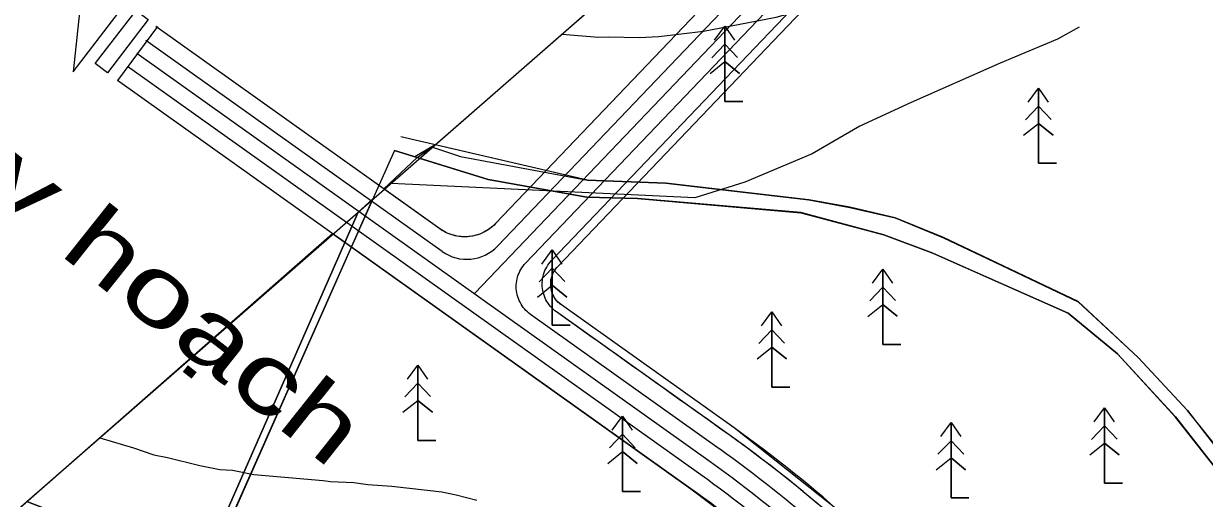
# Model space of a CAD drawing. Header units: metres. Extents: x 533049 to 537618, y 1849954 to 1852676.
# Drawn here: x 533775.3 to 534052.1, y 1851473.3 to 1851584.7 of the extents above; entities that cross this region are included whole.
import ezdxf

# ---------------------------------------------------------------- set-up
doc = ezdxf.new("R2010")
doc.units = ezdxf.units.M
doc.header["$LTSCALE"] = 2
for name, color, linetype, lineweight in [('13', 7, 'Continuous', 13), ('2', 7, 'Continuous', 13), ('20', 7, 'Continuous', 13), ('21', 7, 'Continuous', 13), ('31', 7, 'Continuous', 13), ('48', 7, 'Continuous', 13), ('54', 7, 'Continuous', 13), ('55', 7, 'Continuous', 13), ('57', 7, 'Continuous', 13), ('60', 7, 'Continuous', 13), ('63', 7, 'Continuous', 13)]:
    doc.layers.add(name, color=color, linetype=linetype, lineweight=lineweight)

msp = doc.modelspace()

# ---------------------------------------------------------------- linework, layer by layer
at = {"linetype": 'Continuous', "lineweight": 13}
msp.add_lwpolyline([(533857.21, 1851543.56), (533853.79, 1851540.5), (533819.37, 1851462.17), (533821.03, 1851462)], close=True, dxfattribs=at)
msp.add_lwpolyline([(533820.42, 1851461.9), (533816.4, 1851465.51), (533811.24, 1851469.09), (533804.53, 1851469.59), (533795.95, 1851467.89), (533786.57, 1851468.52), (533776.07, 1851472.56), (533853.79, 1851540.5), (533819.58, 1851462.65)], dxfattribs=at)
at = {"layer": '13'}
for points in [[(534052.56, 1851699.91), (534051.65, 1851699.09), (534050.75, 1851698.26), (534049.86, 1851697.43), (534048.96, 1851696.6), (534048.07, 1851695.76), (534047.18, 1851694.92), (534046.3, 1851694.08), (534045.42, 1851693.23), (534044.54, 1851692.38), (534043.67, 1851691.53), (534042.8, 1851690.67), (534041.93, 1851689.81), (534041.07, 1851688.95), (534040.21, 1851688.08), (534039.35, 1851687.21), (534038.5, 1851686.33), (534037.65, 1851685.46), (534036.81, 1851684.57), (533881.1, 1851521.47)], [(533967.59, 1851456.19), (533966.02, 1851457.64), (533964.45, 1851459.09), (533962.87, 1851460.52), (533961.28, 1851461.94), (533959.68, 1851463.36), (533958.07, 1851464.76), (533956.45, 1851466.15), (533954.81, 1851467.52), (533953.17, 1851468.89), (533951.52, 1851470.24), (533949.86, 1851471.58), (533948.19, 1851472.91), (533946.51, 1851474.23), (533944.82, 1851475.54), (533943.13, 1851476.83), (533941.42, 1851478.11), (533939.7, 1851479.38), (533937.98, 1851480.64), (533936.24, 1851481.89), (533801.83, 1851577.69)]]:
    msp.add_lwpolyline(points, dxfattribs=at)
at = {"layer": '2'}
msp.add_line((533806.72, 1851584), (533797.33, 1851571.38), dxfattribs=at)
for points in [[(533786.9, 1851573.42), (533803.15, 1851594.61), (533788.66, 1851589.51)], [(533804.52, 1851585.64), (533794.95, 1851573.15), (533792.13, 1851575.31), (533801.71, 1851587.79)]]:
    msp.add_lwpolyline(points, close=True, dxfattribs=at)
at = {"layer": '20'}
for points in [[(534066.01, 1851471.73), (534048.15, 1851493.96), (534036.6, 1851506.36), (534022.56, 1851519.48), (533990.96, 1851534.49), (533979.61, 1851539.14), (533969.03, 1851541.61), (533959.41, 1851543.34), (533925.87, 1851547.29), (533907.5, 1851548), (533863.72, 1851558.15)], [(533862.29, 1851554.94), (533884.21, 1851548.16), (533907.33, 1851543.96), (533919.21, 1851543.64), (533957.52, 1851540.35), (533976.99, 1851535.14), (533988.44, 1851530.86), (534020.18, 1851516.79), (534031.78, 1851507.21), (534045.39, 1851492.41), (534063.34, 1851469.44)]]:
    msp.add_lwpolyline(points, dxfattribs=at)
at = {"layer": '31'}
for points in [[(533900.55, 1851527.72), (534048.79, 1851683.01), (534049.1, 1851683.32), (534049.43, 1851683.61), (534049.78, 1851683.88), (534050.14, 1851684.14), (534050.51, 1851684.37), (534050.9, 1851684.59), (534051.29, 1851684.78), (534051.7, 1851684.95), (534052.11, 1851685.1), (534052.54, 1851685.22)], [(533966.93, 1851469.97), (533941.9, 1851489.83), (533901.4, 1851518.69), (533901, 1851519.01), (533900.62, 1851519.36), (533900.27, 1851519.74), (533899.96, 1851520.15), (533899.69, 1851520.58), (533899.45, 1851521.04), (533899.25, 1851521.51), (533899.1, 1851522), (533898.98, 1851522.5), (533898.91, 1851523.01), (533898.89, 1851523.52), (533898.9, 1851524.04), (533898.96, 1851524.55), (533899.07, 1851525.05), (533899.22, 1851525.54), (533899.41, 1851526.02), (533899.63, 1851526.48), (533899.9, 1851526.92), (533900.21, 1851527.33), (533900.55, 1851527.72), (534048.79, 1851683.01)], [(533964.44, 1851472.14), (533962.76, 1851473.57), (533961.08, 1851475), (533959.38, 1851476.4), (533957.68, 1851477.8), (533955.96, 1851479.19), (533954.24, 1851480.56), (533952.51, 1851481.92), (533950.76, 1851483.27), (533949.01, 1851484.61), (533947.25, 1851485.93), (533945.47, 1851487.24), (533943.69, 1851488.54), (533941.9, 1851489.83), (533901.4, 1851518.69), (533901.12, 1851518.91), (533900.85, 1851519.14), (533900.6, 1851519.38), (533900.36, 1851519.64), (533900.13, 1851519.92), (533899.92, 1851520.21), (533899.73, 1851520.5), (533899.56, 1851520.81), (533899.41, 1851521.13), (533899.27, 1851521.46), (533899.16, 1851521.8), (533899.06, 1851522.14), (533898.99, 1851522.48), (533898.93, 1851522.83), (533898.9, 1851523.19), (533898.89, 1851523.54), (533898.89, 1851523.9), (533898.92, 1851524.25), (533898.97, 1851524.6), (533899.04, 1851524.95), (533899.13, 1851525.29), (533899.25, 1851525.63), (533899.38, 1851525.96), (533899.53, 1851526.28), (533899.7, 1851526.59), (533899.88, 1851526.89), (533900.09, 1851527.18), (533900.31, 1851527.46), (533900.55, 1851527.72)]]:
    msp.add_lwpolyline(points, dxfattribs=at)
at = {"layer": '48'}
for points in [[(534031.52, 1851690.26), (533897.83, 1851550.22), (533885.95, 1851537.78), (533885.31, 1851537.16), (533884.61, 1851536.6), (533883.87, 1851536.11), (533883.08, 1851535.69), (533882.26, 1851535.33), (533881.42, 1851535.05), (533880.55, 1851534.85), (533879.66, 1851534.73), (533878.77, 1851534.68), (533877.88, 1851534.72), (533877, 1851534.83), (533876.13, 1851535.03), (533875.28, 1851535.3), (533874.45, 1851535.64), (533873.66, 1851536.06), (533872.91, 1851536.54), (533859.75, 1851545.93), (533867.55, 1851553.31), (533871.83, 1851556.27), (533977.24, 1851648.42)], [(533771.28, 1851468.38), (533847.73, 1851535.46), (533931.75, 1851475.58), (533945.71, 1851464.98)]]:
    msp.add_lwpolyline(points, dxfattribs=at)
at = {"layer": '54'}
for p, q in [((534034.25, 1851687.32), (533886.45, 1851532.51)), ((533873.42, 1851531.27), (533804, 1851580.74)), ((533934.07, 1851478.83), (533799.65, 1851574.64))]:
    msp.add_line(p, q, dxfattribs=at)
msp.add_lwpolyline([(533938.42, 1851484.94), (533894.16, 1851516.49), (533893.78, 1851516.77), (533893.42, 1851517.08), (533893.08, 1851517.41), (533892.76, 1851517.75), (533892.46, 1851518.12), (533892.19, 1851518.5), (533891.93, 1851518.9), (533891.7, 1851519.31), (533891.5, 1851519.74), (533891.32, 1851520.18), (533891.16, 1851520.62), (533891.04, 1851521.08), (533890.94, 1851521.54), (533890.87, 1851522.01), (533890.82, 1851522.48), (533890.8, 1851522.95), (533890.81, 1851523.42), (533890.85, 1851523.9), (533890.92, 1851524.36), (533891.01, 1851524.83), (533891.14, 1851525.28), (533891.28, 1851525.73), (533891.46, 1851526.17), (533891.66, 1851526.6), (533891.88, 1851527.02), (533892.13, 1851527.42), (533892.41, 1851527.8), (533892.7, 1851528.17), (533893.02, 1851528.52), (534045.9, 1851688.67)], dxfattribs=at)
for centre, radius, start, end in [((533879.22, 1851539.41), 10, 234.5211, 316.3287), ((533762.13, 1851237.58), 303.75, 42.6971, 54.5211), ((533762.13, 1851237.58), 296.25, 42.6971, 54.5211)]:
    msp.add_arc(centre, radius, start, end, dxfattribs=at)
at = {"layer": '55'}
msp.add_line((533931.75, 1851475.58), (533797.33, 1851571.38), dxfattribs=at)
for points in [[(534031.52, 1851690.26), (533885.95, 1851537.78), (533885.6, 1851537.43), (533885.24, 1851537.1), (533884.86, 1851536.79), (533884.46, 1851536.5), (533884.05, 1851536.22), (533883.63, 1851535.97), (533883.19, 1851535.74), (533882.75, 1851535.53), (533882.29, 1851535.34), (533881.83, 1851535.18), (533881.36, 1851535.04), (533880.88, 1851534.92), (533880.4, 1851534.83), (533879.91, 1851534.75), (533879.42, 1851534.71), (533878.93, 1851534.69), (533878.43, 1851534.69), (533877.94, 1851534.71), (533877.45, 1851534.76), (533876.97, 1851534.84), (533876.48, 1851534.94), (533876.01, 1851535.06), (533875.54, 1851535.2), (533875.07, 1851535.37), (533874.62, 1851535.56), (533874.18, 1851535.77), (533873.74, 1851536.01), (533873.32, 1851536.26), (533872.91, 1851536.54), (533806.32, 1851584)], [(533899.1, 1851529.1), (534047.35, 1851684.39), (534047.74, 1851684.78), (534048.15, 1851685.14), (534048.58, 1851685.48), (534049.03, 1851685.8), (534049.49, 1851686.1), (534049.98, 1851686.36), (534050.47, 1851686.6), (534050.98, 1851686.81), (534051.5, 1851687), (534052.03, 1851687.15), (534052.56, 1851687.28)], [(533940.74, 1851488.2), (533900.24, 1851517.06), (533899.87, 1851517.35), (533899.51, 1851517.66), (533899.17, 1851517.98), (533898.85, 1851518.33), (533898.55, 1851518.7), (533898.27, 1851519.08), (533898.01, 1851519.48), (533897.78, 1851519.89), (533897.58, 1851520.32), (533897.4, 1851520.76), (533897.25, 1851521.2), (533897.12, 1851521.66), (533897.02, 1851522.12), (533896.95, 1851522.59), (533896.9, 1851523.06), (533896.89, 1851523.53), (533896.9, 1851524), (533896.94, 1851524.47), (533897, 1851524.94), (533897.1, 1851525.4), (533897.22, 1851525.86), (533897.37, 1851526.31), (533897.54, 1851526.75), (533897.74, 1851527.18), (533897.97, 1851527.59), (533898.21, 1851528), (533898.49, 1851528.38), (533898.78, 1851528.75), (533899.1, 1851529.1), (534047.35, 1851684.39)], [(533897.1, 1851525.4), (533897.22, 1851525.86), (533897.37, 1851526.31), (533897.54, 1851526.75), (533897.74, 1851527.18), (533897.97, 1851527.59), (533898.21, 1851528), (533898.49, 1851528.38), (533898.78, 1851528.75), (533899.1, 1851529.1)], [(533961.47, 1851472.05), (533959.79, 1851473.46), (533958.11, 1851474.86), (533956.42, 1851476.25), (533954.71, 1851477.63), (533953, 1851478.99), (533951.28, 1851480.34), (533949.54, 1851481.68), (533947.8, 1851483.01), (533946.05, 1851484.33), (533944.29, 1851485.63), (533942.52, 1851486.92), (533940.74, 1851488.2), (533939.34, 1851489.19), (533937.95, 1851490.19), (533936.55, 1851491.18), (533935.15, 1851492.18), (533933.76, 1851493.18), (533932.36, 1851494.17), (533930.96, 1851495.17), (533929.57, 1851496.16), (533928.17, 1851497.16), (533926.78, 1851498.15), (533925.38, 1851499.15), (533923.98, 1851500.14), (533922.59, 1851501.14), (533921.19, 1851502.13), (533919.79, 1851503.13), (533918.4, 1851504.12), (533917, 1851505.12), (533915.6, 1851506.12), (533914.21, 1851507.11), (533912.81, 1851508.11), (533911.41, 1851509.1), (533910.02, 1851510.1), (533908.62, 1851511.09), (533907.22, 1851512.09), (533905.83, 1851513.08), (533904.43, 1851514.08), (533903.03, 1851515.07), (533901.64, 1851516.07), (533900.24, 1851517.06), (533899.87, 1851517.35), (533899.51, 1851517.66), (533899.17, 1851517.98), (533898.85, 1851518.33), (533898.55, 1851518.7), (533898.27, 1851519.08), (533898.01, 1851519.48), (533897.78, 1851519.89), (533897.58, 1851520.32), (533897.4, 1851520.76), (533897.25, 1851521.2), (533897.12, 1851521.66), (533897.02, 1851522.12), (533896.95, 1851522.59), (533896.9, 1851523.06), (533896.89, 1851523.53), (533896.9, 1851524), (533896.94, 1851524.47), (533897, 1851524.94), (533897.1, 1851525.4)]]:
    msp.add_lwpolyline(points, dxfattribs=at)
for radius in [307.75, 292.25]:
    msp.add_arc((533762.13, 1851237.58), radius, 42.6971, 54.5211, dxfattribs=at)
at = {"layer": '57'}
for p, q in [((533939.74, 1851584.09), (533939.74, 1851566.42)), ((533936.68, 1851576.65), (533939.74, 1851579.85)), ((533942.72, 1851576.71), (533939.74, 1851579.85)), ((533936.26, 1851573.02), (533939.74, 1851575.8)), ((533943.15, 1851573.03), (533939.74, 1851575.8)), ((534013.24, 1851569.59), (534013.24, 1851551.92)), ((533939.74, 1851566.42), (533943.95, 1851566.42)), ((534010.18, 1851562.15), (534013.24, 1851565.35)), ((534016.22, 1851562.21), (534013.24, 1851565.35)), ((534009.76, 1851558.52), (534013.24, 1851561.3)), ((534016.65, 1851558.53), (534013.24, 1851561.3)), ((534013.24, 1851551.92), (534017.45, 1851551.92)), ((533899.24, 1851531.59), (533899.24, 1851513.92)), ((533896.18, 1851524.15), (533899.24, 1851527.35)), ((533902.22, 1851524.21), (533899.24, 1851527.35)), ((533976.74, 1851527.09), (533976.74, 1851509.42)), ((533895.76, 1851520.52), (533899.24, 1851523.3)), ((533902.65, 1851520.53), (533899.24, 1851523.3)), ((533973.68, 1851519.65), (533976.74, 1851522.85)), ((533979.72, 1851519.71), (533976.74, 1851522.85)), ((533973.26, 1851516.02), (533976.74, 1851518.8)), ((533980.15, 1851516.03), (533976.74, 1851518.8)), ((533950.74, 1851517.09), (533950.74, 1851499.42)), ((533899.24, 1851513.92), (533903.45, 1851513.92)), ((533947.68, 1851509.65), (533950.74, 1851512.85)), ((533953.72, 1851509.71), (533950.74, 1851512.85)), ((533947.26, 1851506.02), (533950.74, 1851508.8)), ((533954.15, 1851506.03), (533950.74, 1851508.8)), ((533976.74, 1851509.42), (533980.95, 1851509.42)), ((533867.74, 1851504.59), (533867.74, 1851486.92)), ((533864.68, 1851497.15), (533867.74, 1851500.35)), ((533870.72, 1851497.21), (533867.74, 1851500.35)), ((533950.74, 1851499.42), (533954.95, 1851499.42)), ((533864.26, 1851493.52), (533867.74, 1851496.3)), ((533871.15, 1851493.53), (533867.74, 1851496.3)), ((534028.74, 1851494.59), (534028.74, 1851476.92)), ((533915.74, 1851492.59), (533915.74, 1851474.92)), ((533912.68, 1851485.15), (533915.74, 1851488.35)), ((533918.72, 1851485.21), (533915.74, 1851488.35)), ((533992.74, 1851491.09), (533992.74, 1851473.42)), ((534025.68, 1851487.15), (534028.74, 1851490.35)), ((534031.72, 1851487.21), (534028.74, 1851490.35)), ((533867.74, 1851486.92), (533871.95, 1851486.92)), ((533989.68, 1851483.65), (533992.74, 1851486.85)), ((533995.72, 1851483.71), (533992.74, 1851486.85)), ((534025.26, 1851483.52), (534028.74, 1851486.3)), ((534032.15, 1851483.53), (534028.74, 1851486.3)), ((533912.26, 1851481.52), (533915.74, 1851484.3)), ((533919.15, 1851481.53), (533915.74, 1851484.3)), ((533989.26, 1851480.02), (533992.74, 1851482.8)), ((533996.15, 1851480.03), (533992.74, 1851482.8)), ((533915.74, 1851474.92), (533919.95, 1851474.92)), ((534028.74, 1851476.92), (534032.95, 1851476.92)), ((533992.74, 1851473.42), (533996.95, 1851473.42))]:
    msp.add_line(p, q, dxfattribs=at)
for points in [[(533901.55, 1851582.25), (533910.09, 1851581.55), (533912.49, 1851581.62), (533919.61, 1851581.43), (533924.27, 1851581.65), (533934.68, 1851582.96), (533951.71, 1851586.19), (533966.46, 1851590.32), (533973.05, 1851592.48), (533977.49, 1851593.51), (533982.34, 1851595.09), (533989.26, 1851597.4), (533993.61, 1851599.15), (533999.87, 1851601.98), (534003.82, 1851604.04), (534005.09, 1851604.76)], [(533901.55, 1851582.25), (533910.09, 1851581.55), (533912.49, 1851581.62), (533919.61, 1851581.43), (533924.27, 1851581.65), (533934.68, 1851582.96), (533951.71, 1851586.19), (533966.46, 1851590.32), (533973.05, 1851592.48), (533977.49, 1851593.51), (533982.34, 1851595.09), (533989.26, 1851597.4), (533993.61, 1851599.15), (533999.87, 1851601.98), (534003.82, 1851604.04), (534005.09, 1851604.76)], [(534022.77, 1851583.89), (534017.72, 1851581.03), (534004.29, 1851575.4), (533983.38, 1851566.21), (533971.35, 1851560.63), (533960.19, 1851554.18), (533944.39, 1851547.52), (533932.69, 1851543.82), (533861.46, 1851547.21)], [(534022.77, 1851583.89), (534017.72, 1851581.03), (534004.29, 1851575.4), (533983.38, 1851566.21), (533971.35, 1851560.63), (533960.19, 1851554.18), (533944.39, 1851547.52), (533932.69, 1851543.82), (533861.46, 1851547.21)], [(533937.32, 1851580.8), (533939.74, 1851584.09), (533942.01, 1851580.8)], [(533937.32, 1851580.8), (533939.74, 1851584.09), (533942.01, 1851580.8)], [(533943.95, 1851566.42), (533939.74, 1851566.42), (533939.74, 1851584.09)], [(533936.68, 1851576.65), (533939.74, 1851579.85), (533942.72, 1851576.71)], [(533936.26, 1851573.02), (533939.74, 1851575.8), (533943.15, 1851573.03)], [(534010.82, 1851566.3), (534013.24, 1851569.59), (534015.51, 1851566.3)], [(534010.82, 1851566.3), (534013.24, 1851569.59), (534015.51, 1851566.3)], [(534017.45, 1851551.92), (534013.24, 1851551.92), (534013.24, 1851569.59)], [(534010.18, 1851562.15), (534013.24, 1851565.35), (534016.22, 1851562.21)], [(534009.76, 1851558.52), (534013.24, 1851561.3), (534016.65, 1851558.53)], [(534066.01, 1851471.73), (534048.15, 1851493.96), (534036.6, 1851506.36), (534022.56, 1851519.48), (533990.96, 1851534.49), (533979.61, 1851539.14), (533969.03, 1851541.61), (533959.41, 1851543.34), (533925.87, 1851547.29), (533907.5, 1851548), (533863.72, 1851558.15)], [(533957.52, 1851540.35), (533919.21, 1851543.64), (533907.33, 1851543.96), (533884.21, 1851548.16), (533862.29, 1851554.94), (533852.13, 1851532.18), (533820.91, 1851461.77)], [(534057.85, 1851476.46), (534045.4, 1851492.39), (534031.79, 1851507.19), (534020.19, 1851516.77), (533999.75, 1851525.83), (533988.45, 1851530.84), (533977, 1851535.12), (533957.53, 1851540.33), (533919.22, 1851543.62), (533907.34, 1851543.94), (533884.22, 1851548.14), (533862.3, 1851554.92), (533852.14, 1851532.16), (533820.92, 1851461.75)], [(534057.85, 1851476.46), (534045.4, 1851492.39), (534031.79, 1851507.19), (534020.19, 1851516.77), (533999.75, 1851525.83), (533988.45, 1851530.84), (533977, 1851535.12), (533957.53, 1851540.33), (533919.22, 1851543.62), (533907.34, 1851543.94), (533884.22, 1851548.14), (533862.3, 1851554.92), (533852.14, 1851532.16), (533820.92, 1851461.75)], [(533862.29, 1851554.94), (533884.21, 1851548.16), (533907.33, 1851543.96), (533919.21, 1851543.64), (533957.52, 1851540.35), (533976.99, 1851535.14), (533988.44, 1851530.86), (534020.18, 1851516.79), (534031.78, 1851507.21), (534045.39, 1851492.41), (534063.34, 1851469.44)], [(533871.83, 1851556.27), (533867, 1851553.48), (533884.22, 1851548.14), (533907.33, 1851543.96), (533919.21, 1851543.64), (533957.53, 1851540.33), (533977, 1851535.12), (533988.45, 1851530.84), (534020.18, 1851516.79), (534031.79, 1851507.19), (534045.39, 1851492.41), (534054.37, 1851480.92)], [(533871.15, 1851555.68), (533877.78, 1851553.5), (533907.51, 1851547.98), (533925.88, 1851547.27), (533941.29, 1851545.46), (533959.42, 1851543.32), (533969.04, 1851541.59), (533979.62, 1851539.12), (533990.97, 1851534.47), (533999.75, 1851530.3), (534022.57, 1851519.46), (534036.61, 1851506.34), (534048.16, 1851493.94), (534056.37, 1851483.31)], [(533871.15, 1851555.68), (533877.78, 1851553.5), (533907.51, 1851547.98), (533925.88, 1851547.27), (533941.29, 1851545.46), (533959.42, 1851543.32), (533969.04, 1851541.59), (533979.62, 1851539.12), (533990.97, 1851534.47), (533999.75, 1851530.3), (534022.57, 1851519.46), (534036.61, 1851506.34), (534048.16, 1851493.94), (534056.37, 1851483.31)], [(534066.02, 1851471.71), (534048.16, 1851493.94), (534036.61, 1851506.34), (534022.57, 1851519.46), (534011.16, 1851524.88), (533990.97, 1851534.47), (533979.62, 1851539.12), (533969.04, 1851541.59), (533960.09, 1851543.19), (533942.65, 1851545.3), (533925.88, 1851547.27), (533907.51, 1851547.98), (533871.83, 1851556.27)], [(533776.07, 1851472.56), (533786.57, 1851468.52), (533795.95, 1851467.89), (533804.54, 1851469.57), (533811.24, 1851469.09), (533816.4, 1851465.51), (533819.59, 1851462.63), (533853.79, 1851540.5)], [(533776.07, 1851472.56), (533786.57, 1851468.52), (533795.95, 1851467.89), (533804.54, 1851469.57), (533811.24, 1851469.09), (533816.4, 1851465.51), (533819.59, 1851462.63), (533853.79, 1851540.5)], [(534057.84, 1851476.48), (534045.39, 1851492.41), (534031.78, 1851507.21), (534020.18, 1851516.79), (533999.74, 1851525.85), (533988.44, 1851530.86), (533976.99, 1851535.14), (533957.52, 1851540.35)], [(533896.82, 1851528.3), (533899.24, 1851531.59), (533901.51, 1851528.3)], [(533896.82, 1851528.3), (533899.24, 1851531.59), (533901.51, 1851528.3)], [(533903.45, 1851513.92), (533899.24, 1851513.92), (533899.24, 1851531.59)], [(533896.18, 1851524.15), (533899.24, 1851527.35), (533902.22, 1851524.21)], [(533974.32, 1851523.8), (533976.74, 1851527.09), (533979.01, 1851523.8)], [(533974.32, 1851523.8), (533976.74, 1851527.09), (533979.01, 1851523.8)], [(533980.95, 1851509.42), (533976.74, 1851509.42), (533976.74, 1851527.09)], [(533895.76, 1851520.52), (533899.24, 1851523.3), (533902.65, 1851520.53)], [(533973.68, 1851519.65), (533976.74, 1851522.85), (533979.72, 1851519.71)], [(533973.26, 1851516.02), (533976.74, 1851518.8), (533980.15, 1851516.03)], [(533948.32, 1851513.8), (533950.74, 1851517.09), (533953.01, 1851513.8)], [(533948.32, 1851513.8), (533950.74, 1851517.09), (533953.01, 1851513.8)], [(533954.95, 1851499.42), (533950.74, 1851499.42), (533950.74, 1851517.09)], [(533947.68, 1851509.65), (533950.74, 1851512.85), (533953.72, 1851509.71)], [(533947.26, 1851506.02), (533950.74, 1851508.8), (533954.15, 1851506.03)], [(533865.32, 1851501.3), (533867.74, 1851504.59), (533870.01, 1851501.3)], [(533865.32, 1851501.3), (533867.74, 1851504.59), (533870.01, 1851501.3)], [(533871.95, 1851486.92), (533867.74, 1851486.92), (533867.74, 1851504.59)], [(533864.68, 1851497.15), (533867.74, 1851500.35), (533870.72, 1851497.21)], [(533864.26, 1851493.52), (533867.74, 1851496.3), (533871.15, 1851493.53)], [(534026.32, 1851491.3), (534028.74, 1851494.59), (534031.01, 1851491.3)], [(534026.32, 1851491.3), (534028.74, 1851494.59), (534031.01, 1851491.3)], [(534032.95, 1851476.92), (534028.74, 1851476.92), (534028.74, 1851494.59)], [(533913.32, 1851489.3), (533915.74, 1851492.59), (533918.01, 1851489.3)], [(533913.32, 1851489.3), (533915.74, 1851492.59), (533918.01, 1851489.3)], [(533919.95, 1851474.92), (533915.74, 1851474.92), (533915.74, 1851492.59)], [(533912.68, 1851485.15), (533915.74, 1851488.35), (533918.72, 1851485.21)], [(533990.32, 1851487.8), (533992.74, 1851491.09), (533995.01, 1851487.8)], [(533990.32, 1851487.8), (533992.74, 1851491.09), (533995.01, 1851487.8)], [(533996.95, 1851473.42), (533992.74, 1851473.42), (533992.74, 1851491.09)], [(534025.68, 1851487.15), (534028.74, 1851490.35), (534031.72, 1851487.21)], [(533793.17, 1851487.51), (533801.1, 1851485.17), (533805.88, 1851483.53), (533809.08, 1851482.93), (533816.66, 1851481.01), (533821.35, 1851480.1), (533824.27, 1851479.94), (533829.33, 1851478.95), (533845.55, 1851477.52), (533847.27, 1851477.24), (533852.73, 1851477.01), (533856.04, 1851476.54), (533861.63, 1851476.21), (533873.37, 1851474.88), (533876.71, 1851474.17), (533881.56, 1851472.91)], [(533989.68, 1851483.65), (533992.74, 1851486.85), (533995.72, 1851483.71)], [(534025.26, 1851483.52), (534028.74, 1851486.3), (534032.15, 1851483.53)], [(533912.26, 1851481.52), (533915.74, 1851484.3), (533919.15, 1851481.53)], [(533989.26, 1851480.02), (533992.74, 1851482.8), (533996.15, 1851480.03)]]:
    msp.add_lwpolyline(points, dxfattribs=at)
msp.add_lwpolyline([(533820.42, 1851461.9), (533816.4, 1851465.51), (533811.24, 1851469.09), (533804.53, 1851469.59), (533795.95, 1851467.89), (533786.57, 1851468.52), (533776.07, 1851472.56), (533853.79, 1851540.5), (533819.58, 1851462.65)], close=True, dxfattribs=at)
at = {"layer": '60'}
for points in [[(533867.55, 1851553.31), (533871.83, 1851556.27), (533977.24, 1851648.42), (534130.24, 1851934.92), (534331.46, 1852261.17)], [(534031.52, 1851690.26), (533897.83, 1851550.22), (533885.95, 1851537.78), (533885.6, 1851537.43), (533885.24, 1851537.1), (533884.86, 1851536.79), (533884.46, 1851536.5), (533884.05, 1851536.22), (533883.63, 1851535.97), (533883.19, 1851535.74), (533882.75, 1851535.53), (533882.29, 1851535.34), (533881.83, 1851535.18), (533881.36, 1851535.04), (533880.88, 1851534.92), (533880.4, 1851534.83), (533879.91, 1851534.75), (533879.42, 1851534.71), (533878.93, 1851534.69), (533878.43, 1851534.69), (533877.94, 1851534.71), (533877.45, 1851534.76), (533876.97, 1851534.84), (533876.48, 1851534.94), (533876.01, 1851535.06), (533875.54, 1851535.2), (533875.07, 1851535.37), (533874.62, 1851535.56), (533874.18, 1851535.77), (533873.74, 1851536.01), (533873.32, 1851536.26), (533872.91, 1851536.54), (533859.75, 1851545.93), (533867.55, 1851553.31)], [(533771.28, 1851468.38), (533847.73, 1851535.46), (533931.75, 1851475.58), (533932.73, 1851474.87), (533933.71, 1851474.16), (533934.69, 1851473.45), (533935.66, 1851472.74)]]:
    msp.add_lwpolyline(points, dxfattribs=at)
at = {"layer": '63'}
msp.add_lwpolyline([(536154.15, 1851837.61), (534610.33, 1852284.54), (534600.31, 1852290.54), (534590.7, 1852288.94), (534492.16, 1852324.08), (534334.22, 1852264.06), (534331.46, 1852261.17), (534130.24, 1851934.92), (533977.24, 1851648.42), (533635.79, 1851349.93), (533873.14, 1850873.11), (533992.12, 1850668.54), (534105.11, 1850436.65), (534145.61, 1850408.52), (534298.24, 1850375.42), (534676.74, 1850366.42), (535302.12, 1850496.66), (535596.71, 1850749.44), (535598.06, 1850750.65), (535665.24, 1850813.42), (535773.24, 1850864.92), (535903.24, 1850946.42), (536051.24, 1851044.92)], dxfattribs=at)

# ---------------------------------------------------------------- texts
at = {"layer": '21', "width": 1.4}
msp.add_text('hướng quy hoạch', height=16, rotation=321.508, dxfattribs=at).set_placement((533662.34, 1851627.05))

doc.saveas('drawing.dxf')
